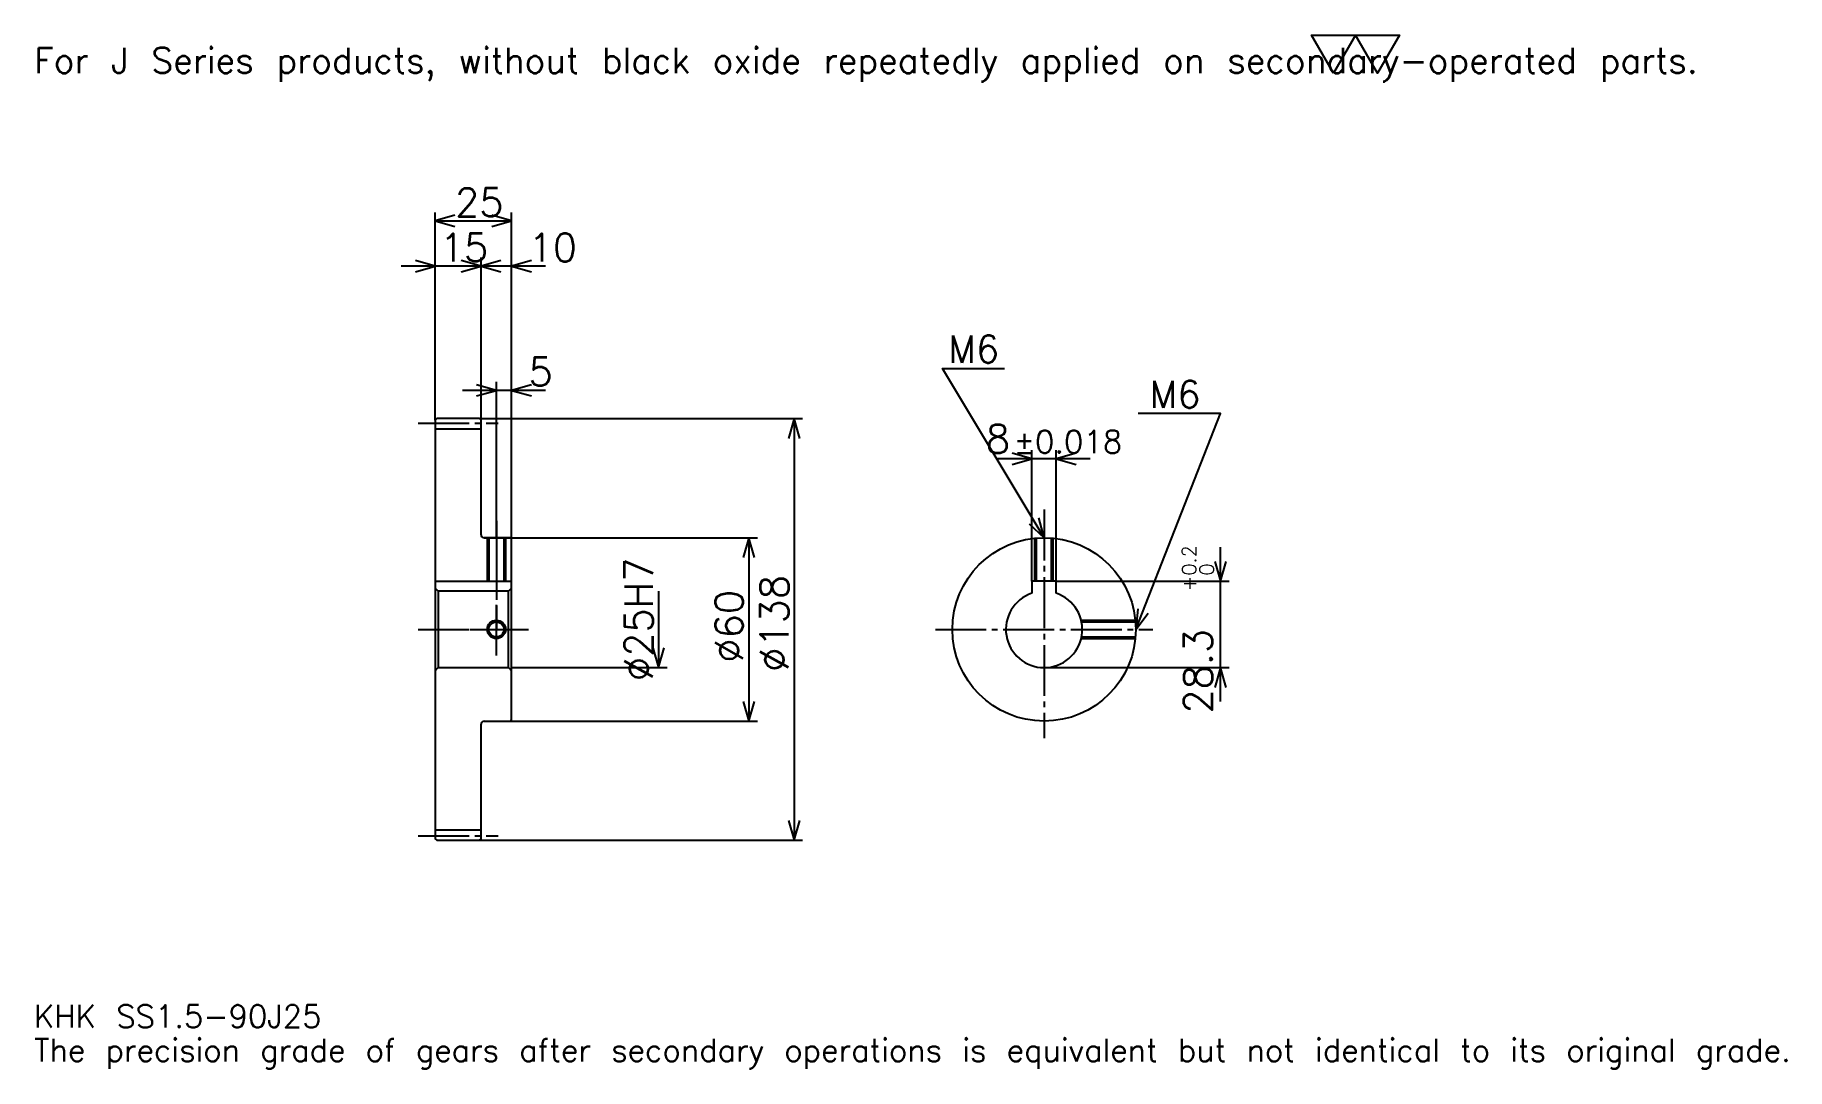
# Model space of a CAD drawing. Extents: x 19 to 592, y 7 to 345.
import ezdxf

# ---------------------------------------------------------------- set-up
doc = ezdxf.new("R2010")
doc.units = 0
doc.linetypes.add('DASHDOT', pattern=[22.173913, 16.630435, -1.847826, 1.847826, -1.847826])
doc.layers.get('0').update_dxf_attribs({"linetype": 'CONTINUOUS'})
doc.layers.add('DASHDOT', color=6, linetype='DASHDOT')
doc.styles.add('KANJI', font='TXT', dxfattribs={"bigfont": 'BIGFONT'})

msp = doc.modelspace()

# ---------------------------------------------------------------- linework, layer by layer
at = {"color": 5}
for p, q in [((149.67392, 219.597824), (149.67392, 287.043488)), ((174.67392, 219.597824), (174.67392, 287.043488)), ((149.67392, 284.271729), (174.67392, 284.271729)), ((175.76088, 269.489136), (138.58696, 269.489136)), ((185.76088, 269.489136), (153.58696, 269.489136)), ((164.67392, 219.597824), (164.67392, 272.260864)), ((169.67392, 219.597824), (169.67392, 231.608688)), ((185.76088, 228.836945), (158.58696, 228.836945)), ((149.67392, 219.097824), (149.67392, 219.597824)), ((164.17392, 219.597824), (174.67392, 219.597824)), ((164.67392, 219.097824), (164.67392, 219.597824)), ((169.67392, 180.597824), (169.67392, 219.597824)), ((169.67392, 180.597824), (169.67392, 219.597824)), ((174.67392, 219.597824), (269.836975, 219.597824)), ((174.67392, 180.097824), (174.67392, 219.597824)), ((267.065216, 219.597824), (267.065216, 81.597824)), ((363.891296, 206.467392), (333.717407, 206.467392)), ((344.804352, 166.397827), (344.804352, 209.239136)), ((352.804352, 166.397827), (352.804352, 209.239136)), ((165.67392, 180.597824), (174.67392, 180.597824)), ((174.67392, 180.597824), (255.054352, 180.597824)), ((252.282623, 180.597824), (252.282623, 120.597824)), ((406.521759, 127.010864), (406.521759, 177.484787)), ((352.804352, 166.397827), (409.293488, 166.397827)), ((222.717407, 163.097824), (222.717407, 138.097824)), ((174.67392, 138.097824), (225.489136, 138.097824)), ((348.804352, 138.097824), (409.293488, 138.097824)), ((165.67392, 120.597824), (174.67392, 120.597824)), ((174.67392, 120.597824), (255.054352, 120.597824)), ((164.17392, 81.597824), (174.67392, 81.597824)), ((174.67392, 81.597824), (269.836975, 81.597824))]:
    msp.add_line(p, q, dxfattribs=at)
at = {"color": 4}
for p, q in [((149.67392, 216.222824), (164.67392, 216.222824)), ((149.67392, 166.397827), (174.67392, 166.397827)), ((150.67392, 163.097824), (150.67392, 138.097824)), ((173.67392, 163.097824), (174.67392, 164.097824)), ((173.67392, 138.097824), (174.67392, 137.097824)), ((149.67392, 84.972824), (164.67392, 84.972824))]:
    msp.add_line(p, q, dxfattribs=at)
at = {"color": 7}
msp.add_lwpolyline([(443.478271, 332.608704), (436.271759, 345.100006), (465.097839, 345.100006), (457.891327, 332.608704), (450.684784, 345.100006), (443.478271, 332.608704)], dxfattribs=at)
at = {"color": 5}
for points in [[(156.141312, 286.119568), (149.67392, 284.271729), (156.141312, 282.42392)], [(168.206528, 282.42392), (174.67392, 284.271729), (168.206528, 286.119568)], [(143.206528, 267.641296), (149.67392, 269.489136), (143.206528, 271.336945)], [(158.206528, 267.641296), (164.67392, 269.489136), (158.206528, 271.336945)], [(171.141312, 271.336945), (164.67392, 269.489136), (171.141312, 267.641296)], [(181.141312, 271.336945), (174.67392, 269.489136), (181.141312, 267.641296)], [(348.804352, 180.597824), (315.543488, 236.032608), (335.869568, 236.032608)], [(163.206528, 226.989136), (169.67392, 228.836945), (163.206528, 230.684784)], [(181.141312, 230.684784), (174.67392, 228.836945), (181.141312, 226.989136)], [(268.913055, 213.130432), (267.065216, 219.597824), (265.217407, 213.130432)], [(378.804352, 150.597824), (406.521759, 221.25), (379.543518, 221.25)], [(338.336975, 204.619568), (344.804352, 206.467392), (338.336975, 208.315216)], [(359.271729, 208.315216), (352.804352, 206.467392), (359.271729, 204.619568)], [(343.892395, 185.192871), (348.804352, 180.597824), (347.061401, 187.094269)], [(254.130432, 174.130432), (252.282623, 180.597824), (250.434784, 174.130432)], [(404.67395, 172.865219), (406.521759, 166.397827), (408.369598, 172.865219)], [(379.446106, 157.29332), (378.804352, 150.597824), (382.886475, 155.943634)], [(220.869568, 144.565216), (222.717407, 138.097824), (224.565216, 144.565216)], [(408.369598, 131.630432), (406.521759, 138.097824), (404.67395, 131.630432)], [(250.434784, 127.065216), (252.282623, 120.597824), (254.130432, 127.065216)], [(265.217407, 88.065216), (267.065216, 81.597824), (268.913055, 88.065216)]]:
    msp.add_lwpolyline(points, dxfattribs=at)
at = {"color": 4}
for points in [[(164.67392, 181.597824), (164.67392, 219.097824), (164.17392, 219.597824), (150.17392, 219.597824), (149.67392, 219.097824), (149.67392, 137.097824)], [(165.67392, 120.597824), (174.17392, 120.597824), (174.67392, 121.097824), (174.67392, 180.097824), (174.17392, 180.597824), (165.67392, 180.597824)], [(166.67392, 180.597824), (166.67392, 166.397827)], [(167.213928, 180.597824), (167.213928, 166.397827)], [(172.133911, 180.597824), (172.133911, 166.397827)], [(172.67392, 180.597824), (172.67392, 166.397827)], [(345.804352, 166.397827), (345.804352, 180.447449)], [(346.34436, 166.397827), (346.34436, 180.496796)], [(351.264343, 166.397827), (351.264343, 180.496796)], [(351.804352, 166.397827), (351.804352, 180.447449)], [(352.804352, 162.440536), (352.804352, 166.397827), (344.804352, 166.397827), (344.804352, 162.440536)], [(149.67392, 137.097824), (150.67392, 138.097824), (173.67392, 138.097824), (173.67392, 163.097824), (150.67392, 163.097824), (149.67392, 164.097824)], [(360.939026, 153.597824), (378.653992, 153.597824)], [(361.059875, 153.057831), (378.703308, 153.057831)], [(360.939026, 147.597824), (378.653992, 147.597824)], [(361.059875, 148.137817), (378.703308, 148.137817)], [(149.67392, 137.097824), (149.67392, 82.097824), (150.17392, 81.597824), (164.17392, 81.597824), (164.67392, 82.097824), (164.67392, 119.597824)]]:
    msp.add_lwpolyline(points, dxfattribs=at)
for centre, radius in [((348.804352, 150.597824), 30), ((169.67392, 150.597824), 2.46)]:
    msp.add_circle(centre, radius, dxfattribs=at)
at = {"color": 7}
msp.add_circle((169.67392, 150.597824), 3, dxfattribs=at)
at = {"color": 4}
for centre, radius, start, end in [((165.67392, 181.597824), 1, 180, 270), ((348.804352, 150.597824), 12.5, 108.662925185, 71.337074815), ((165.67392, 119.597824), 1, 90, 180)]:
    msp.add_arc(centre, radius, start, end, dxfattribs=at)
at = {"layer": 'DASHDOT', "color": 7}
for p, q in [((144.130447, 218.097824), (170.217392, 218.097824)), ((348.804352, 189.83696), (348.804352, 115.054344)), ((169.67392, 180.597824), (169.67392, 150.597824)), ((144.130447, 150.597824), (180.217392, 150.597824)), ((313.260864, 150.597824), (384.347839, 150.597824)), ((144.130447, 83.097824), (170.217392, 83.097824))]:
    msp.add_line(p, q, dxfattribs=at)
for points in [[(169.67392, 186.141296), (169.67392, 160.85434)], [(169.67392, 142.054352), (169.67392, 159.141296)], [(161.130447, 150.597824), (178.217392, 150.597824)]]:
    msp.add_lwpolyline(points, dxfattribs=at)

# ---------------------------------------------------------------- texts
at = {"color": 7, "style": 'KANJI'}
for s, height, p in [('For J Series products, without black oxide repeatedly applied on secondary-operated parts.', 8.315217, (18.47826, 332.608704)), ('25', 9.23913, (156.168488, 285.75)), ('15', 9.23913, (151.168488, 270.967407)), ('10', 9.23913, (180.217392, 270.967407)), ('M6', 8.869566, (317.391296, 237.880432)), ('5', 9.23913, (180.217392, 230.315216)), ('M6', 8.869566, (383.239136, 223.097824)), ('8', 9.23913, (329.732971, 208.315216)), ('%%p0.018', 7.391304, (338.87854, 208.315216)), ('KHK SS1.5-90J25', 7.391304, (18.47826, 20.326086)), ('The precision grade of gears after secondary operations is equivalent but not identical to its original grade.', 7.391304, (18.47826, 9.23913))]:
    msp.add_text(s, height=height, dxfattribs=at).set_placement(p)
for s, height, p in [('%%c25H7', 9.23913, (220.869568, 133.736404)), ('0.2', 4.619565, (398.576111, 168.238281)), ('%%c138', 9.23913, (265.217407, 136.739136)), ('+', 4.619565, (398.576111, 163.064362)), ('0', 4.619565, (404.304382, 168.238281)), ('%%c60', 9.23913, (250.434784, 139.741852)), ('28.3', 9.23913, (403.75, 123.073753))]:
    msp.add_text(s, height=height, rotation=90, dxfattribs=at).set_placement(p)

doc.saveas('drawing.dxf')
